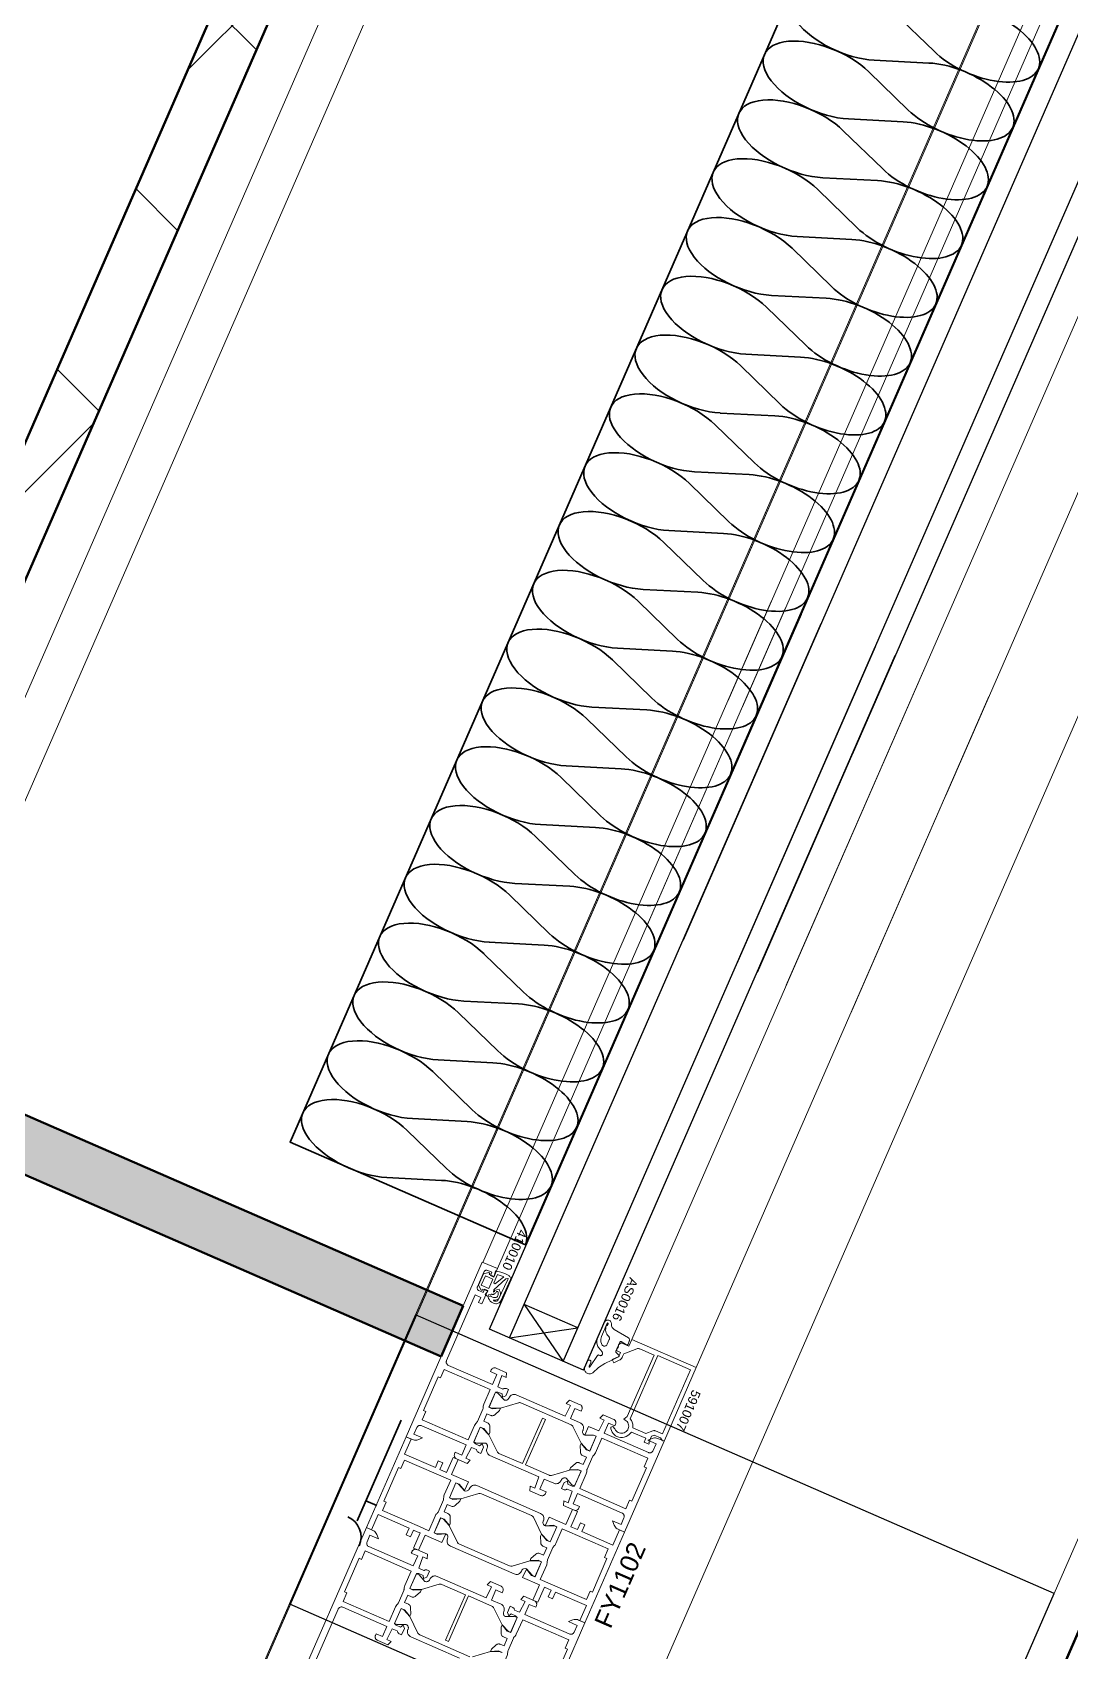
# Model space of a CAD drawing. Header units: millimetres. Extents: x -37281 to 954596, y -59787 to 956680.
# Drawn here: x 7582.3 to 7865.4, y -9989.5 to -9547.8 of the extents above; entities that cross this region are included whole.
import ezdxf
from ezdxf.enums import TextEntityAlignment as Align

# ---------------------------------------------------------------- set-up
doc = ezdxf.new("R2010")
doc.units = ezdxf.units.MM
doc.header["$MEASUREMENT"] = 0
doc.linetypes.add('Dot & Dashed', pattern=[670.277762, 352.777767, -176.388884, 0, -141.111112])
doc.linetypes.add('Double Dashed', pattern=[1093.611073, 529.166651, -211.666656, 141.111112, -211.666656])
for name, color, linetype, lineweight in [('0_Pen_No__2', 8, 'Continuous', 15), ('0_Pen_No__5', 7, 'Continuous', 25), ('0_Pen_No__7', 7, 'Continuous', 35), ('0_Pen_No__9', 7, 'Continuous', 13), ('New_A-20-M_Floor_Slab_Pen_No__89', 8, 'Continuous', 20), ('New_A-20-M_Roof_Pen_No__93', 8, 'Continuous', 13), ('New_A-25-M_Curtain_Wall_Pen_No__90', 8, 'Continuous', 20), ('New_A-25-M_Wall_Ext_Pen_No__87', 8, 'Continuous', 20), ('New_A-25-M_Wall_Int_Pen_No__155', 5, 'Continuous', 35), ('New_ArchiCAD Windows_Pen_No__3', 7, 'Continuous', 18), ('New_ArchiCAD Zone Stamps_Pen_No__9', 7, 'Continuous', 13)]:
    doc.layers.add(name, color=color, linetype=linetype, lineweight=lineweight)
for name, color, linetype, lineweight, true_color in [('0_Pen_No__40', 7, 'Continuous', 35, 0x2a2a2a), ('0_Pen_No__54', 7, 'Continuous', 35, 0x444444), ('A-25-M_Wall_Int_Pen_No__107', 7, 'Continuous', 15, 0xa6a6a6), ('A-25-M_Wall_Int_Pen_No__27', 7, 'Continuous', 50, 0x2a2a2a), ('New_A-15-MG_Structural_Grid_Phase_2_Pen_No__222', 7, 'Continuous', 13, 0x65af33), ('New_A-25-M_Curtain_Wall_Pen_No__69', 7, 'Continuous', 20, 0x606060), ('New_A-25-M_Wall_Int_Pen_No__27', 7, 'Continuous', 50, 0x2a2a2a), ('New_A-35-M_FFE-Zone_Pen_No__74', 7, 'Continuous', 20, 0x606060), ('New_ArchiCAD Windows_Pen_No__23', 7, 'Continuous', 30, 0x2a2a2a)]:
    doc.layers.add(name, color=color, linetype=linetype, lineweight=lineweight, true_color=true_color)
for name, color, linetype in [('A-25-M_Wall_Int', 7, 'Continuous'), ('New_A-15-MG_Structural_Grid_Phase_2', 7, 'Continuous'), ('New_A-20-M_Floor_Slab', 7, 'Continuous'), ('New_A-20-M_Roof', 7, 'Continuous'), ('New_A-25-M_Curtain_Wall', 7, 'Continuous'), ('New_A-25-M_Wall_Ext', 7, 'Continuous'), ('New_A-25-M_Wall_Int', 7, 'Continuous'), ('New_A-35-M_FFE-Zone', 7, 'Continuous'), ('New_ArchiCAD Windows', 7, 'Continuous')]:
    doc.layers.add(name, color=color, linetype=linetype)
doc.styles.add('GENERATED_STYLE_2', font='')
doc.styles.add('GENERATED_STYLE_3', font='')
doc.styles.add('GENERATED_STYLE_4', font='')
doc.styles.get('GENERATED_STYLE_2').set_extended_font_data('Arial', bold=True)
doc.styles.get('GENERATED_STYLE_3').set_extended_font_data('Arial')
doc.styles.get('GENERATED_STYLE_4').set_extended_font_data('Swis721 BT')

# ---------------------------------------------------------------- blocks, each defined once
blk = doc.blocks.new('Wall_2_3', base_point=(10092.6, -4631.3))
at = {"layer": 'New_A-25-M_Wall_Ext_Pen_No__87', "linetype": 'Continuous', "flags": 128}
for points in [[(10000.93, -4591.33), (2142.47, -22613.27)], [(2234.14, -22653.24), (10092.6, -4631.3)]]:
    blk.add_lwpolyline(points, dxfattribs=at)
blk = doc.blocks.new('Wall_4_3', base_point=(9982.59, -4632.6))
at = {"layer": 'New_A-25-M_Wall_Ext_Pen_No__87', "linetype": 'Continuous', "flags": 128}
for points in [[(4871.77, -16353.33), (9982.59, -4632.6)], [(7915.52, -8960.24), (4720.52, -16287.38)]]:
    blk.add_lwpolyline(points, dxfattribs=at)
blk = doc.blocks.new('Single Office_INB 2114_10_3', base_point=(5777.85, -7983.63))
at = {"layer": 'New_A-35-M_FFE-Zone_Pen_No__74', "linetype": 'Continuous'}
blk.add_line((7547.09, -9735.87), (8446.42, -7673.42), dxfattribs=at)
at = {"layer": 'New_ArchiCAD Zone Stamps_Pen_No__9'}
for tag, height, style, p in [('ROOM_NAME', 250, 'GENERATED_STYLE_2', (5276.67, -6568.63)), ('zoneNameLine2', 250, 'GENERATED_STYLE_2', (5088.24, -7000.76)), ('ROOM_NUMBER', 200, 'GENERATED_STYLE_3', (4899.8, -7421.47)), ('measuredAreaCode', 200, 'GENERATED_STYLE_3', (4742.78, -7781.58)), ('DUMMY_649', 200, 'GENERATED_STYLE_3', (5050.18, -7915.62)), ('DUMMY_650', 200, 'GENERATED_STYLE_3', (5399.69, -8068.03)), ('DUMMY_651', 133.33, 'GENERATED_STYLE_3', (5678.98, -8174.57))]:
    blk.add_attdef(tag, text='', height=height, rotation=336.4404, dxfattribs=dict(at, style=style)).set_placement(p, align=Align.TOP_LEFT)
blk = doc.blocks.new('Slab_4_3', base_point=(-34879.65, -33019.01))
at = {"layer": 'New_A-20-M_Floor_Slab_Pen_No__89', "linetype": 'Continuous', "flags": 128}
blk.add_lwpolyline([(19341.14, -30335.29), (10989.45, -26693.54), (10933.09, -26822.78), (1863.41, -22867.95), (9871.66, -4502.51), (4224.74, -2040.17), (4132.95, -2000.14), (2145.42, -6558.18), (-3141.98, -4252.62), (-10743.58, -11326.43), (-11126.43, -10915.01), (-34879.65, -33019.01)], dxfattribs=at)
blk = doc.blocks.new('Slab_8_3', base_point=(10933.09, -26822.78))
at = {"layer": 'New_A-20-M_Floor_Slab_Pen_No__89', "linetype": 'Continuous', "flags": 128}
blk.add_lwpolyline([(10933.09, -26822.78), (1863.41, -22867.95), (9871.66, -4502.51), (18941.33, -8457.33)], close=True, dxfattribs=at)
blk = doc.blocks.new('Triple Window 19[16]_3')
at = {"layer": 'New_ArchiCAD Windows_Pen_No__23', "linetype": 'Continuous'}
for p, q in [((7686.78, -9897.63), (7669.59, -9937.04)), ((7860.94, -9973.57), (7686.78, -9897.63)), ((7669.59, -9937.04), (7652.4, -9976.46)), ((7652.4, -9976.46), (7826.56, -10052.4)), ((7843.75, -10012.99), (7860.94, -9973.57))]:
    blk.add_line(p, q, dxfattribs=at)
at = {"layer": 'New_ArchiCAD Windows_Pen_No__3', "linetype": 'Continuous'}
for p, q in [((7898.06, -9000.28), (6958.76, -11154.4)), ((8029.32, -9112.06), (7686.78, -9897.63)), ((8232.63, -9146.17), (7293.33, -11300.29)), ((7860.94, -9973.57), (8203.48, -9188.01)), ((7652.4, -9976.46), (7314.85, -10750.57))]:
    blk.add_line(p, q, dxfattribs=at)
blk = doc.blocks.new('Wall_139_3', base_point=(10165.92, -4712.54))
at = {"layer": 'New_ArchiCAD Windows', "color": 251, "linetype": 'Continuous', "lineweight": 20, "true_color": 0x606060}
blk.add_blockref('Triple Window 19[16]_3', (0, 0), dxfattribs=at)
blk = doc.blocks.new('Wall_157_3', base_point=(7753.44, -9262.67))
at = {"layer": 'New_A-25-M_Wall_Int_Pen_No__155', "linetype": 'Continuous'}
h = blk.add_hatch(dxfattribs=at)
h.set_pattern_fill('Grid_5x5_Diagonal_0003', color=256, style=0, pattern_type=2)
h.set_pattern_definition([(45, (0, 0), (-35.35534, 35.35534), []), (135, (0, 0), (35.35534, 35.35534), [])])
h.paths.add_polyline_path([(7753.44, -9262.67), (7547.09, -9735.87), (7560.84, -9741.87), (7773.18, -9254.91)])
at = {"layer": 'New_A-25-M_Wall_Int_Pen_No__27', "linetype": 'Continuous', "flags": 128}
for points in [[(7560.84, -9741.87), (7773.18, -9254.91)], [(7753.44, -9262.67), (7547.09, -9735.87)]]:
    blk.add_lwpolyline(points, dxfattribs=at)
blk = doc.blocks.new('Wall_192_3', base_point=(7520.87, -9833.53))
at = {"layer": 'A-25-M_Wall_Int_Pen_No__107', "linetype": 'Continuous'}
blk.add_hatch(color=256, dxfattribs=at).paths.add_polyline_path([(7520.87, -9833.53), (7693.77, -9908.93), (7699.77, -9895.18), (7526.87, -9819.78)])
at = {"layer": 'A-25-M_Wall_Int_Pen_No__27', "linetype": 'Continuous', "flags": 128}
for points in [[(7526.87, -9819.78), (7520.87, -9833.53)], [(7699.77, -9895.18), (7526.87, -9819.78)], [(7520.87, -9833.53), (7693.77, -9908.93)], [(7693.77, -9908.93), (7699.77, -9895.18)]]:
    blk.add_lwpolyline(points, dxfattribs=at)
blk = doc.blocks.new('Morph_1_3')
at = {"layer": 'New_A-20-M_Roof_Pen_No__93', "linetype": 'Continuous', "flags": 128}
blk.add_lwpolyline([(2064.53, -22792.01), (10012.82, -4564.06)], dxfattribs=at)
blk = doc.blocks.new('Beam_4_3', base_point=(10000.93, -4591.33))
at = {"layer": 'New_A-25-M_Curtain_Wall_Pen_No__69', "linetype": 'Dot & Dashed'}
blk.add_line((10000.93, -4591.33), (2142.47, -22613.27), dxfattribs=at)
at = {"layer": 'New_A-25-M_Curtain_Wall_Pen_No__90', "linetype": 'Continuous'}
blk.add_line((10000.93, -4591.33), (2142.47, -22613.27), dxfattribs=at)
blk = doc.blocks.new('Standard grid marker[55]_3', base_point=(12179.47, 840.07))
at = {"layer": 'New_A-15-MG_Structural_Grid_Phase_2_Pen_No__222', "linetype": 'Double Dashed'}
blk.add_line((11800.31, -29.45), (-2469.84, -32755.44), dxfattribs=at)
at = {"layer": 'New_A-15-MG_Structural_Grid_Phase_2_Pen_No__222', "style": 'GENERATED_STYLE_4'}
for tag, p in [('AC_MarkerText_1_0', (11806.43, 1584.91)), ('AC_MarkerText_1_1', (-3621.73, -33796.76))]:
    blk.add_attdef(tag, text='', height=350, rotation=336.4404, dxfattribs=at).set_placement(p, align=Align.MIDDLE_CENTER)

msp = doc.modelspace()

# ---------------------------------------------------------------- linework, layer by layer
at = {"layer": '0_Pen_No__2', "linetype": 'Continuous', "flags": 128}
for points in [[(7707.77, -9916.6), (7695.76, -9911.37), (7695.63, -9911.29), (7695.5, -9911.2), (7695.39, -9911.09), (7695.3, -9910.96), (7695.23, -9910.82), (7695.19, -9910.67), (7695.17, -9910.51), (7695.17, -9910.35), (7695.2, -9910.2), (7695.25, -9910.05), (7703.04, -9892.18), (7704.6, -9892.86), (7704, -9894.23), (7704.92, -9894.63), (7706.52, -9890.96), (7705.6, -9890.56), (7705.2, -9891.48), (7704.1, -9891), (7703.99, -9890.94), (7703.89, -9890.87), (7703.8, -9890.78), (7703.73, -9890.67), (7703.68, -9890.56), (7703.64, -9890.44), (7703.62, -9890.32), (7703.62, -9890.19), (7703.65, -9890.07), (7703.69, -9889.95), (7705.45, -9885.91), (7705.5, -9885.8), (7705.58, -9885.7), (7705.67, -9885.62), (7705.77, -9885.54), (7705.89, -9885.49), (7706.01, -9885.45), (7706.13, -9885.44), (7706.26, -9885.44), (7706.38, -9885.46), (7706.5, -9885.5), (7707.6, -9885.98), (7707.2, -9886.9), (7708.12, -9887.3), (7709.11, -9885), (7704.99, -9883.21), (7684.21, -9930.87), (7685.94, -9931.63), (7686.24, -9931.73), (7686.55, -9931.79), (7686.86, -9931.79), (7687.17, -9931.75), (7687.47, -9931.66), (7688.68, -9931.19), (7686.36, -9930.18), (7687.16, -9928.34), (7687.24, -9928.2), (7687.33, -9928.08), (7687.44, -9927.97), (7687.57, -9927.88), (7687.71, -9927.81), (7687.86, -9927.77), (7688.02, -9927.74), (7688.18, -9927.75), (7688.33, -9927.77), (7688.48, -9927.83), (7700.58, -9933.1), (7699.38, -9935.85), (7697.64, -9935.09), (7697.44, -9935.55), (7697.39, -9935.7), (7697.36, -9935.85), (7697.36, -9936.01), (7697.38, -9936.17), (7697.42, -9936.32), (7697.49, -9936.46), (7697.58, -9936.59), (7697.69, -9936.7), (7697.82, -9936.79), (7697.95, -9936.87), (7700.84, -9938.13), (7701.72, -9937.2), (7700.52, -9936.68), (7702.04, -9933.74), (7703.41, -9934.33), (7703.44, -9934.44), (7703.48, -9934.59), (7703.55, -9934.73), (7703.64, -9934.86), (7703.75, -9934.98), (7703.87, -9935.07), (7704.01, -9935.15), (7704.6, -9935.4), (7705.33, -9933.7), (7704.97, -9932.78), (7704.28, -9933.3), (7703.11, -9932.79), (7702.66, -9932.32), (7704.46, -9928.2), (7705.38, -9928.6), (7706.81, -9930.31), (7707.07, -9929.72), (7707.05, -9927.94), (7707.03, -9927.78), (7706.99, -9927.62), (7706.92, -9927.47), (7706.83, -9927.34), (7706.72, -9927.22), (7706.59, -9927.12), (7706.45, -9927.04), (7705.39, -9926.58), (7706.27, -9924.56), (7707.33, -9925.03), (7707.48, -9925.08), (7707.64, -9925.11), (7707.8, -9925.11), (7707.96, -9925.08), (7708.12, -9925.03), (7708.26, -9924.95), (7708.39, -9924.85), (7709.71, -9923.67), (7709.97, -9923.07), (7707.74, -9923.19), (7706.82, -9922.79), (7708.62, -9918.66), (7709.27, -9918.67), (7710.43, -9919.18), (7710.53, -9920.04), (7711.45, -9919.68), (7712.19, -9917.98), (7711.61, -9917.73), (7711.46, -9917.68), (7711.3, -9917.65), (7711.15, -9917.65), (7710.99, -9917.67), (7710.84, -9917.72), (7710.7, -9917.79), (7710.6, -9917.84), (7709.24, -9917.24), (7710.36, -9914.13), (7711.55, -9914.65), (7711.63, -9913.38), (7708.75, -9912.12), (7708.6, -9912.07), (7708.44, -9912.04), (7708.29, -9912.04), (7708.13, -9912.06), (7707.98, -9912.1), (7707.84, -9912.17), (7707.71, -9912.26), (7707.6, -9912.37), (7707.5, -9912.5), (7707.43, -9912.63), (7707.23, -9913.09), (7708.97, -9913.85)], [(7752.89, -9908.72), (7761.78, -9912.59), (7754.14, -9930.1), (7752.23, -9929.27), (7752.08, -9929.22), (7751.93, -9929.19), (7751.77, -9929.19), (7751.62, -9929.21), (7751.47, -9929.26), (7749.62, -9929.98), (7746.03, -9928.42), (7746.07, -9927.9), (7746.01, -9927.38), (7745.88, -9926.88), (7745.65, -9926.41), (7745.36, -9925.98)], [(7707.17, -9917.98), (7705.43, -9921.96), (7705.33, -9922.25), (7705.28, -9922.55), (7705.27, -9922.86), (7705.26, -9923.01), (7705.23, -9923.15), (7705.18, -9923.29), (7703.72, -9926.65), (7703.65, -9926.78), (7703.56, -9926.9), (7703.46, -9927.01), (7703.24, -9927.22), (7703.06, -9927.47), (7702.92, -9927.74), (7701.18, -9931.73), (7688.62, -9926.25), (7689.62, -9923.96), (7688.98, -9923.68), (7692.97, -9914.51), (7693.62, -9914.79), (7694.62, -9912.5)], [(7727.9, -9921.78), (7729.09, -9922.3), (7727.57, -9925.24), (7714.28, -9919.44), (7714.06, -9919.36), (7713.83, -9919.32), (7713.59, -9919.32), (7713.36, -9919.35), (7713.13, -9919.42), (7712.92, -9919.52), (7712.73, -9919.66), (7712.56, -9919.82), (7712.42, -9920.01), (7712.31, -9920.22), (7712.27, -9920.31), (7712.19, -9920.45), (7712.1, -9920.57), (7711.99, -9920.68), (7711.86, -9920.77), (7711.72, -9920.84), (7711.57, -9920.88), (7711.41, -9920.91), (7711.25, -9920.9), (7711.1, -9920.88), (7710.95, -9920.82), (7709.33, -9919.03), (7708.6, -9918.71), (7706.84, -9922.74), (7707.57, -9923.06), (7709.98, -9923.04), (7714.86, -9921.59), (7715, -9921.56), (7715.14, -9921.55), (7715.28, -9921.55), (7715.42, -9921.58), (7715.55, -9921.63), (7729.23, -9927.6), (7729.36, -9927.66), (7729.47, -9927.74), (7729.57, -9927.84), (7729.66, -9927.95), (7729.73, -9928.07), (7731.98, -9932.64), (7733.61, -9934.41), (7734.34, -9934.73), (7736.1, -9930.7), (7735.37, -9930.38), (7732.95, -9930.42), (7732.81, -9930.34), (7732.69, -9930.25), (7732.58, -9930.14), (7732.49, -9930.01), (7732.42, -9929.87), (7732.37, -9929.72), (7732.35, -9929.56), (7732.35, -9929.4), (7732.38, -9929.25), (7732.43, -9929.1), (7732.47, -9929.01), (7732.55, -9928.79), (7732.59, -9928.56), (7732.6, -9928.32), (7732.56, -9928.09), (7732.49, -9927.86), (7732.39, -9927.65), (7732.26, -9927.46), (7732.09, -9927.29), (7731.91, -9927.15), (7731.7, -9927.03), (7729.04, -9925.88), (7730.24, -9923.13), (7731.98, -9923.89), (7732.18, -9923.43), (7732.23, -9923.28), (7732.26, -9923.12), (7732.26, -9922.97), (7732.24, -9922.81), (7732.19, -9922.66), (7732.13, -9922.52), (7732.04, -9922.39), (7731.93, -9922.28), (7731.8, -9922.18), (7731.66, -9922.11), (7728.78, -9920.85)], [(7738.21, -9929.87), (7750.31, -9935.15), (7750.45, -9935.2), (7750.61, -9935.23), (7750.77, -9935.23), (7750.92, -9935.21), (7751.07, -9935.16), (7751.21, -9935.09), (7751.34, -9935), (7751.45, -9934.9), (7751.55, -9934.77), (7751.62, -9934.63), (7752.42, -9932.8), (7750.11, -9931.79), (7751.31, -9931.32), (7751.61, -9931.23), (7751.92, -9931.18), (7752.24, -9931.19), (7752.54, -9931.24), (7752.84, -9931.35), (7754.58, -9932.1), (7743.79, -9956.85), (7742.05, -9956.09), (7741.77, -9955.95), (7741.52, -9955.76), (7741.3, -9955.53), (7741.12, -9955.27), (7740.99, -9954.99), (7740.51, -9953.79), (7742.83, -9954.8), (7743.63, -9952.96), (7743.68, -9952.82), (7743.71, -9952.66), (7743.71, -9952.51), (7743.69, -9952.35), (7743.64, -9952.2), (7743.57, -9952.06), (7743.48, -9951.93), (7743.37, -9951.82), (7743.25, -9951.72), (7743.11, -9951.65), (7731.01, -9946.37), (7729.81, -9949.12), (7731.55, -9949.88), (7731.35, -9950.34), (7731.28, -9950.48), (7731.19, -9950.6), (7731.07, -9950.71), (7730.94, -9950.8), (7730.8, -9950.87), (7730.65, -9950.92), (7730.5, -9950.94), (7730.34, -9950.94), (7730.19, -9950.91), (7730.04, -9950.86), (7727.15, -9949.6), (7727.23, -9948.32), (7728.43, -9948.85), (7729.54, -9945.73), (7728.18, -9945.14), (7728.09, -9945.19), (7727.95, -9945.26), (7727.79, -9945.3), (7727.64, -9945.33), (7727.48, -9945.32), (7727.32, -9945.3), (7727.18, -9945.25), (7726.59, -9944.99), (7727.33, -9943.3), (7728.26, -9942.93), (7728.35, -9943.79), (7729.51, -9944.3), (7730.16, -9944.31), (7731.96, -9940.19), (7731.05, -9939.79), (7728.81, -9939.9), (7729.07, -9939.31), (7730.39, -9938.12), (7730.52, -9938.02), (7730.66, -9937.95), (7730.82, -9937.9), (7730.98, -9937.87), (7731.14, -9937.87), (7731.3, -9937.9), (7731.46, -9937.95), (7732.52, -9938.41), (7733.4, -9936.39), (7732.34, -9935.93), (7732.19, -9935.86), (7732.07, -9935.76), (7731.95, -9935.64), (7731.86, -9935.5), (7731.8, -9935.35), (7731.75, -9935.19), (7731.74, -9935.03), (7731.71, -9933.26), (7731.97, -9932.66), (7733.4, -9934.38), (7734.32, -9934.78), (7736.1, -9930.7), (7735.37, -9930.38), (7732.95, -9930.42), (7733.99, -9928.03), (7736.74, -9929.23), (7738.26, -9926.3), (7737.06, -9925.77), (7737.94, -9924.85), (7740.83, -9926.11), (7740.97, -9926.18), (7741.09, -9926.28), (7741.2, -9926.39), (7741.29, -9926.52), (7741.36, -9926.66), (7741.41, -9926.81), (7741.43, -9926.96), (7741.42, -9927.12), (7741.4, -9927.28), (7741.35, -9927.42), (7741.15, -9927.88), (7739.4, -9927.12)], [(7718.09, -9944.34), (7718.01, -9945.61), (7720.9, -9946.87), (7721.05, -9946.92), (7721.2, -9946.95), (7721.36, -9946.95), (7721.51, -9946.93), (7721.66, -9946.89), (7721.8, -9946.82), (7721.93, -9946.73), (7722.05, -9946.62), (7722.14, -9946.49), (7722.21, -9946.35), (7722.41, -9945.9), (7720.67, -9945.14), (7721.87, -9942.39), (7724.5, -9943.53), (7724.73, -9943.61), (7724.96, -9943.65), (7725.19, -9943.66), (7725.43, -9943.62), (7725.65, -9943.56), (7725.86, -9943.45), (7726.06, -9943.32), (7726.22, -9943.15), (7726.37, -9942.97), (7726.48, -9942.76), (7726.52, -9942.67), (7726.59, -9942.53), (7726.69, -9942.4), (7726.8, -9942.29), (7726.93, -9942.2), (7727.07, -9942.14), (7727.22, -9942.09), (7727.37, -9942.07), (7727.53, -9942.07), (7727.69, -9942.1), (7727.83, -9942.15), (7729.45, -9943.95), (7730.18, -9944.27), (7731.94, -9940.23), (7731.21, -9939.91), (7728.8, -9939.93), (7723.92, -9941.39), (7723.78, -9941.42), (7723.64, -9941.43), (7723.51, -9941.42), (7723.37, -9941.39), (7723.24, -9941.35), (7716.81, -9938.54), (7722.2, -9926.17), (7721.38, -9925.81), (7715.98, -9938.18), (7709.55, -9935.38), (7709.43, -9935.31), (7709.31, -9935.23), (7709.21, -9935.14), (7709.13, -9935.03), (7709.06, -9934.91), (7706.8, -9930.34), (7705.18, -9928.56), (7704.44, -9928.24), (7702.68, -9932.28), (7703.42, -9932.59), (7705.83, -9932.56), (7705.97, -9932.63), (7706.1, -9932.73), (7706.21, -9932.84), (7706.3, -9932.97), (7706.37, -9933.11), (7706.41, -9933.26), (7706.43, -9933.41), (7706.43, -9933.57), (7706.4, -9933.73), (7706.35, -9933.87), (7706.31, -9933.97), (7706.23, -9934.19), (7706.19, -9934.42), (7706.19, -9934.66), (7706.22, -9934.89), (7706.29, -9935.11), (7706.39, -9935.33), (7706.53, -9935.52), (7706.69, -9935.69), (7706.88, -9935.83), (7707.09, -9935.94), (7720.41, -9941.75), (7719.29, -9944.86)], [(7737.61, -9931.25), (7735.87, -9935.24), (7735.72, -9935.51), (7735.54, -9935.75), (7735.33, -9935.97), (7735.22, -9936.07), (7735.13, -9936.19), (7735.07, -9936.32), (7733.6, -9939.68), (7733.55, -9939.82), (7733.52, -9939.97), (7733.52, -9940.12), (7733.51, -9940.42), (7733.45, -9940.72), (7733.35, -9941.01), (7731.61, -9945), (7744.17, -9950.47), (7745.17, -9948.18), (7745.81, -9948.46), (7749.81, -9939.3), (7749.16, -9939.02), (7750.16, -9936.72)], [(7679.59, -9981.23), (7681.33, -9977.24), (7681.48, -9976.97), (7681.66, -9976.72), (7681.87, -9976.51), (7681.98, -9976.4), (7682.07, -9976.28), (7682.13, -9976.15), (7683.6, -9972.79), (7683.65, -9972.65), (7683.68, -9972.51), (7683.68, -9972.36), (7683.69, -9972.05), (7683.75, -9971.75), (7683.85, -9971.46), (7685.59, -9967.48), (7673.03, -9962), (7672.03, -9964.29), (7671.39, -9964.01), (7667.39, -9973.18), (7668.04, -9973.46), (7667.04, -9975.75)], [(7706.34, -9971.29), (7707.22, -9970.36), (7710.11, -9971.62), (7710.24, -9971.7), (7710.37, -9971.79), (7710.48, -9971.9), (7710.57, -9972.03), (7710.64, -9972.17), (7710.68, -9972.32), (7710.7, -9972.48), (7710.7, -9972.63), (7710.67, -9972.79), (7710.62, -9972.94), (7710.42, -9973.4), (7708.68, -9972.64), (7707.48, -9975.39), (7710.11, -9976.53), (7710.32, -9976.64), (7710.51, -9976.79), (7710.67, -9976.96), (7710.81, -9977.15), (7710.91, -9977.36), (7710.98, -9977.59), (7711.01, -9977.82), (7711.01, -9978.05), (7710.97, -9978.29), (7710.89, -9978.51), (7710.85, -9978.6), (7710.8, -9978.75), (7710.77, -9978.9), (7710.77, -9979.06), (7710.79, -9979.21), (7710.83, -9979.37), (7710.9, -9979.51), (7710.99, -9979.63), (7711.1, -9979.75), (7711.23, -9979.84), (7711.37, -9979.92), (7713.78, -9979.88), (7714.52, -9980.2), (7712.76, -9984.23), (7712.02, -9983.91), (7710.4, -9982.13), (7708.14, -9977.57), (7708.07, -9977.45), (7707.99, -9977.34), (7707.89, -9977.24), (7707.77, -9977.16), (7707.65, -9977.1), (7701.22, -9974.29), (7695.82, -9986.67), (7695, -9986.31), (7700.39, -9973.93), (7693.96, -9971.13), (7693.83, -9971.08), (7693.69, -9971.05), (7693.56, -9971.04), (7693.42, -9971.06), (7693.28, -9971.09), (7688.4, -9972.54), (7685.99, -9972.56), (7685.26, -9972.24), (7687.02, -9968.21), (7687.75, -9968.53), (7689.37, -9970.32), (7689.51, -9970.37), (7689.67, -9970.4), (7689.83, -9970.4), (7689.98, -9970.38), (7690.13, -9970.34), (7690.27, -9970.27), (7690.4, -9970.18), (7690.51, -9970.07), (7690.61, -9969.94), (7690.68, -9969.81), (7690.72, -9969.71), (7690.83, -9969.51), (7690.98, -9969.32), (7691.14, -9969.16), (7691.34, -9969.02), (7691.55, -9968.92), (7691.77, -9968.85), (7692.01, -9968.82), (7692.24, -9968.82), (7692.47, -9968.86), (7692.7, -9968.94), (7706.02, -9974.75), (7707.54, -9971.81)], [(7710.03, -9994.5), (7711.77, -9990.51), (7711.87, -9990.22), (7711.92, -9989.92), (7711.93, -9989.62), (7711.94, -9989.47), (7711.97, -9989.32), (7712.02, -9989.18), (7713.48, -9985.82), (7713.55, -9985.69), (7713.64, -9985.57), (7713.74, -9985.47), (7713.96, -9985.25), (7714.14, -9985), (7714.28, -9984.73), (7716.02, -9980.75), (7728.58, -9986.22), (7727.58, -9988.51), (7728.22, -9988.79), (7724.23, -9997.96), (7723.58, -9997.68), (7722.58, -9999.97)]]:
    msp.add_lwpolyline(points, close=True, dxfattribs=at)
for points in [[(7740.57, -9928.03), (7740.04, -9928.24), (7740.1, -9928.7), (7740.22, -9929.14), (7740.42, -9929.56), (7740.67, -9929.94), (7740.98, -9930.28), (7741.33, -9930.57), (7741.73, -9930.8), (7742.21, -9930.96), (7742.72, -9931.05), (7743.23, -9931.05), (7743.73, -9930.96), (7744.21, -9930.8), (7744.66, -9930.55), (7745.06, -9930.24), (7745.41, -9929.87), (7745.65, -9929.56), (7749.59, -9931.28), (7749.15, -9932.29), (7750.44, -9932.85), (7750.6, -9932.48), (7750.41, -9932.4), (7751.17, -9930.66), (7751.83, -9930.4), (7753.62, -9931.18), (7754.17, -9931.92), (7754.68, -9931.86), (7763.36, -9911.97), (7745.76, -9904.3), (7744.96, -9906.13), (7742.85, -9905.21), (7742.16, -9905.78), (7742.18, -9905.94), (7742.18, -9906.11), (7742.15, -9906.27), (7742.09, -9906.42), (7742.01, -9906.56), (7741.91, -9906.69), (7741.79, -9906.8), (7741.65, -9906.88), (7741.67, -9907.43), (7742.67, -9907.86), (7742.22, -9908.92), (7740.43, -9909.81), (7740.87, -9910.7), (7742.33, -9909.98), (7742.58, -9909.83), (7742.79, -9909.66), (7742.99, -9909.46), (7743.15, -9909.23), (7743.28, -9908.98), (7743.59, -9908.26), (7747.15, -9906.87), (7747.31, -9906.82), (7747.46, -9906.8), (7747.62, -9906.8), (7747.78, -9906.83), (7747.93, -9906.88), (7751.85, -9908.59)], [(7751.85, -9908.59), (7744.54, -9925.36), (7743.6, -9926.06), (7743.98, -9926.29), (7744.25, -9926.49), (7744.48, -9926.73), (7744.67, -9927), (7744.81, -9927.3), (7744.89, -9927.63), (7744.92, -9927.96), (7744.89, -9928.29), (7744.8, -9928.61), (7744.67, -9928.92), (7744.48, -9929.19), (7744.25, -9929.43), (7743.98, -9929.63), (7743.68, -9929.77), (7743.36, -9929.87), (7743.03, -9929.91), (7742.69, -9929.89), (7742.37, -9929.81), (7742.06, -9929.68), (7741.78, -9929.5), (7741.53, -9929.28), (7741.33, -9929.01), (7741.17, -9928.72), (7740.57, -9928.03)], [(7722.98, -9972.33), (7723.8, -9972.68), (7723, -9974.52), (7724.19, -9975.04), (7724.99, -9973.2), (7733.42, -9976.88), (7731.62, -9981), (7732.99, -9981.6), (7743.79, -9956.85), (7742.41, -9956.25), (7740.61, -9960.38), (7732.18, -9956.7), (7732.98, -9954.87), (7731.79, -9954.35), (7730.99, -9956.18), (7729.16, -9955.38), (7730.95, -9951.26), (7729.58, -9950.66), (7727.78, -9954.78), (7723.2, -9952.78), (7722.18, -9955.12), (7724.41, -9955)], [(7652.63, -10003.29), (7673.41, -9955.62), (7675.15, -9956.38), (7675.43, -9956.53), (7675.68, -9956.72), (7675.9, -9956.94), (7676.08, -9957.2), (7676.21, -9957.48), (7676.69, -9958.68), (7674.37, -9957.68), (7673.57, -9959.51), (7673.52, -9959.66), (7673.49, -9959.81), (7673.49, -9959.97), (7673.51, -9960.12), (7673.56, -9960.27), (7673.63, -9960.42), (7673.72, -9960.54), (7673.83, -9960.66), (7673.95, -9960.75), (7674.09, -9960.83), (7686.19, -9966.1), (7687.39, -9963.35), (7685.65, -9962.59), (7685.85, -9962.13), (7685.92, -9962), (7686.01, -9961.87), (7686.13, -9961.76), (7686.26, -9961.67), (7686.4, -9961.6), (7686.55, -9961.56), (7686.7, -9961.54), (7686.86, -9961.54), (7687.01, -9961.57), (7687.16, -9961.62), (7690.05, -9962.88), (7689.97, -9964.15), (7688.77, -9963.63), (7687.66, -9966.74), (7689.02, -9967.33), (7689.11, -9967.29), (7689.25, -9967.22), (7689.41, -9967.17), (7689.56, -9967.15), (7689.72, -9967.15), (7689.88, -9967.18), (7690.02, -9967.23), (7690.61, -9967.48), (7689.87, -9969.18), (7688.94, -9969.54), (7688.85, -9968.68), (7687.69, -9968.17), (7687.04, -9968.16), (7685.24, -9972.29), (7686.15, -9972.69), (7688.39, -9972.57), (7688.13, -9973.16), (7686.81, -9974.35), (7686.68, -9974.45), (7686.54, -9974.53), (7686.38, -9974.58), (7686.22, -9974.6), (7686.06, -9974.6), (7685.9, -9974.58), (7685.74, -9974.52), (7684.68, -9974.06), (7683.8, -9976.08), (7684.86, -9976.54), (7685.01, -9976.62), (7685.13, -9976.72), (7685.25, -9976.84), (7685.34, -9976.97), (7685.4, -9977.12), (7685.45, -9977.28), (7685.46, -9977.44), (7685.49, -9979.21), (7685.23, -9979.81), (7683.8, -9978.09), (7682.88, -9977.69), (7681.08, -9981.82), (7681.53, -9982.29), (7682.69, -9982.8), (7683.39, -9982.28), (7683.75, -9983.2), (7683.01, -9984.9), (7682.43, -9984.64), (7682.29, -9984.57), (7682.16, -9984.47), (7682.06, -9984.36), (7681.97, -9984.23), (7681.9, -9984.09), (7681.85, -9983.94), (7681.82, -9983.83), (7680.46, -9983.24), (7678.94, -9986.18), (7680.14, -9986.7), (7679.26, -9987.62), (7676.37, -9986.37), (7676.23, -9986.29), (7676.11, -9986.2), (7676, -9986.08), (7675.91, -9985.96), (7675.84, -9985.82), (7675.79, -9985.66), (7675.77, -9985.51), (7675.78, -9985.35), (7675.8, -9985.2), (7675.85, -9985.05), (7676.05, -9984.59), (7677.8, -9985.35), (7678.99, -9982.6), (7666.99, -9977.36), (7666.84, -9977.31), (7666.68, -9977.29), (7666.53, -9977.28), (7666.37, -9977.31), (7666.22, -9977.35), (7666.08, -9977.42), (7665.95, -9977.51), (7665.84, -9977.62), (7665.74, -9977.74), (7665.67, -9977.88), (7657.88, -9995.76)], [(7698.79, -9991.23), (7685.5, -9985.44), (7685.29, -9985.33), (7685.11, -9985.19), (7684.94, -9985.02), (7684.81, -9984.82), (7684.71, -9984.61), (7684.64, -9984.39), (7684.6, -9984.15), (7684.61, -9983.92), (7684.65, -9983.69), (7684.73, -9983.46), (7684.77, -9983.37), (7684.82, -9983.22), (7684.85, -9983.07), (7684.85, -9982.91), (7684.83, -9982.76), (7684.78, -9982.61), (7684.71, -9982.47), (7684.62, -9982.34), (7684.51, -9982.22), (7684.39, -9982.13), (7684.25, -9982.06), (7681.83, -9982.09), (7681.1, -9981.77), (7682.86, -9977.74), (7683.59, -9978.06), (7685.22, -9979.84), (7687.47, -9984.41), (7687.54, -9984.53), (7687.63, -9984.64), (7687.73, -9984.73), (7687.84, -9984.81), (7687.97, -9984.88), (7701.65, -9990.84)], [(7722.2, -10006.35), (7732.99, -9981.6), (7731.26, -9980.84), (7730.96, -9980.74), (7730.65, -9980.69), (7730.34, -9980.68), (7730.03, -9980.72), (7729.73, -9980.82), (7728.52, -9981.29), (7730.84, -9982.3), (7730.04, -9984.13), (7729.96, -9984.27), (7729.87, -9984.39), (7729.76, -9984.5), (7729.63, -9984.59), (7729.49, -9984.66), (7729.34, -9984.71), (7729.18, -9984.73), (7729.02, -9984.73), (7728.87, -9984.7), (7728.72, -9984.65), (7716.62, -9979.37), (7717.82, -9976.62), (7719.56, -9977.38), (7719.76, -9976.92), (7719.81, -9976.77), (7719.84, -9976.62), (7719.84, -9976.46), (7719.82, -9976.31), (7719.78, -9976.16), (7719.71, -9976.02), (7719.62, -9975.89), (7719.51, -9975.77), (7719.38, -9975.68), (7719.25, -9975.61), (7716.36, -9974.35), (7715.48, -9975.27), (7716.68, -9975.8), (7715.16, -9978.73), (7713.79, -9978.14), (7713.76, -9978.03), (7713.72, -9977.88), (7713.65, -9977.74), (7713.56, -9977.61), (7713.45, -9977.5), (7713.33, -9977.4), (7713.19, -9977.33), (7712.6, -9977.07), (7711.87, -9978.77), (7712.23, -9979.69), (7712.92, -9979.18), (7714.09, -9979.68), (7714.54, -9980.15), (7712.74, -9984.28), (7711.82, -9983.88), (7710.39, -9982.16), (7710.13, -9982.76), (7710.15, -9984.53), (7710.17, -9984.69), (7710.21, -9984.85), (7710.28, -9985), (7710.37, -9985.14), (7710.48, -9985.25), (7710.61, -9985.35), (7710.75, -9985.43), (7711.81, -9985.89), (7710.93, -9987.91), (7709.87, -9987.45), (7709.72, -9987.4), (7709.56, -9987.37), (7709.4, -9987.37), (7709.24, -9987.39), (7709.08, -9987.45), (7708.94, -9987.52), (7708.81, -9987.62), (7707.49, -9988.81), (7707.23, -9989.4), (7709.46, -9989.29), (7710.38, -9989.69)], [(7702.34, -9990.89), (7707.22, -9989.43), (7709.63, -9989.41), (7710.36, -9989.73)]]:
    msp.add_lwpolyline(points, dxfattribs=at)
for points in [[(7687.28, -9956.76), (7686.21, -9956.29), (7685.41, -9958.12), (7684.22, -9957.6), (7685.02, -9955.77), (7676.59, -9952.1), (7674.79, -9956.22), (7673.41, -9955.62), (7684.21, -9930.87), (7685.58, -9931.47), (7683.78, -9935.6), (7692.21, -9939.27), (7693.01, -9937.44), (7694.2, -9937.96), (7693.4, -9939.79), (7695.24, -9940.59), (7697.04, -9936.47), (7698.41, -9937.07), (7696.61, -9941.19), (7701.2, -9943.19), (7700.18, -9945.53), (7698.74, -9943.81), (7697.83, -9943.41), (7696.03, -9947.54), (7696.95, -9947.94), (7699.18, -9947.82), (7698.92, -9948.42), (7697.6, -9949.6, -0.294108), (7696.53, -9949.78), (7695.47, -9949.31), (7694.59, -9951.33), (7695.65, -9951.79, -0.294108), (7696.25, -9952.69), (7696.28, -9954.47), (7696.02, -9955.06), (7694.59, -9953.35), (7693.67, -9952.95), (7691.87, -9957.07), (7692.79, -9957.47), (7695.02, -9957.35), (7694, -9959.69), (7689.42, -9957.69), (7687.62, -9961.82), (7686.25, -9961.22), (7688.04, -9957.09)], [(7687.84, -9955.37), (7690.39, -9956.48), (7692.12, -9952.49, -0.112281), (7692.66, -9951.76, 0.112281), (7692.93, -9951.4), (7694.39, -9948.04, 0.112281), (7694.47, -9947.61, -0.112281), (7694.64, -9946.71), (7696.38, -9942.73), (7683.82, -9937.25), (7682.82, -9939.54), (7682.18, -9939.26), (7678.19, -9948.43), (7678.83, -9948.71), (7677.83, -9951)], [(7721.64, -9953.85, 0.414214), (7722.16, -9955.17), (7724.57, -9955.13), (7725.31, -9955.45), (7723.55, -9959.48), (7722.82, -9959.16), (7721.19, -9957.39), (7718.94, -9952.82, 0.176327), (7718.44, -9952.35), (7704.76, -9946.38, 0.176327), (7704.07, -9946.34), (7699.19, -9947.79), (7696.78, -9947.81), (7696.05, -9947.49), (7697.81, -9943.46), (7698.54, -9943.78), (7700.16, -9945.57, 0.414214), (7701.47, -9945.06), (7701.51, -9944.97, -0.414214), (7703.49, -9944.19), (7720.91, -9951.78, -0.414214), (7721.68, -9953.76)], [(7715.73, -9967.42, -0.414214), (7717.04, -9966.9), (7718.66, -9968.7), (7719.39, -9969.02), (7721.15, -9964.98), (7720.42, -9964.66), (7718.01, -9964.68), (7713.13, -9966.14, -0.176327), (7712.44, -9966.1), (7698.76, -9960.13, -0.176327), (7698.26, -9959.66), (7696.01, -9955.09), (7694.38, -9953.31), (7693.65, -9952.99), (7691.89, -9957.02), (7692.63, -9957.34), (7695.04, -9957.31, -0.414214), (7695.56, -9958.62), (7695.52, -9958.71, 0.414214), (7696.29, -9960.69), (7713.71, -9968.28, 0.414214), (7715.69, -9967.51)], [(7723.54, -9970.93), (7720.82, -9969.75), (7722.56, -9965.76, 0.112281), (7722.73, -9964.87, -0.112281), (7722.81, -9964.43), (7724.27, -9961.07, -0.112281), (7724.54, -9960.72, 0.112281), (7725.08, -9959.98), (7726.81, -9956), (7739.37, -9961.47), (7738.37, -9963.76), (7739.01, -9964.04), (7735.02, -9973.21), (7734.38, -9972.93), (7733.38, -9975.22)]]:
    msp.add_lwpolyline(points, format="xyb", close=True, dxfattribs=at)
msp.add_lwpolyline([(7724.41, -9955), (7725.33, -9955.4), (7723.53, -9959.53), (7722.61, -9959.13), (7721.18, -9957.41), (7720.92, -9958.01), (7720.95, -9959.78, 0.294108), (7721.55, -9960.68), (7722.61, -9961.14), (7721.73, -9963.16), (7720.67, -9962.7, 0.294108), (7719.6, -9962.87), (7718.28, -9964.06), (7718.02, -9964.65), (7720.25, -9964.54), (7721.17, -9964.94), (7719.37, -9969.06), (7718.46, -9968.66), (7717.02, -9966.95), (7716, -9969.28), (7720.59, -9971.28), (7718.79, -9975.41), (7720.16, -9976.01), (7721.96, -9971.88), (7722.98, -9972.33)], format="xyb", dxfattribs=at)
at = {"layer": '0_Pen_No__40', "linetype": 'Continuous'}
for p, q in [((9735.36, -5700.74), (2596.69, -22071.98)), ((7670.85, -9953.81), (7682.85, -9926.31)), ((7676.25, -9949.61), (7673.25, -9948.31))]:
    msp.add_line(p, q, dxfattribs=at)
msp.add_arc((7665.95, -9958.22), 6, 336.4404, 66.4404, dxfattribs=at)
at = {"layer": '0_Pen_No__5', "linetype": 'Continuous'}
for p, q in [((8051.88, -9110.45), (7780.17, -9733.55)), ((8057.38, -9112.84), (7785.67, -9735.95)), ((8072.05, -9119.24), (7800.34, -9742.34)), ((8077.55, -9121.64), (7805.84, -9744.74)), ((7706.94, -9901.51), (7791.93, -9706.58)), ((7791.93, -9706.58), (7754.26, -9792.98)), ((7712.44, -9903.91), (7797.43, -9708.98)), ((7797.43, -9708.98), (7759.76, -9795.37)), ((7727.1, -9910.3), (7812.1, -9715.38)), ((7812.1, -9715.38), (7774.43, -9801.77)), ((7732.6, -9912.7), (7817.6, -9717.78)), ((7817.6, -9717.78), (7779.93, -9804.17)), ((7731.1, -9901.14), (7716.43, -9894.74)), ((7716.43, -9894.74), (7727.1, -9910.3)), ((7732.6, -9912.7), (7706.94, -9901.51)), ((7712.44, -9903.91), (7731.1, -9901.14))]:
    msp.add_line(p, q, dxfattribs=at)
at = {"layer": '0_Pen_No__54', "linetype": 'Continuous'}
for p, q in [((7817.44, -9542.5), (7828.18, -9552.91)), ((7826.78, -9556.12), (7811.85, -9555.34)), ((7810.45, -9558.55), (7821.18, -9568.95)), ((7819.78, -9572.16), (7804.85, -9571.38)), ((7803.45, -9574.59), (7814.19, -9585)), ((7812.79, -9588.2), (7797.86, -9587.42)), ((7796.46, -9590.63), (7807.19, -9601.04)), ((7789.46, -9606.67), (7800.2, -9617.08)), ((7805.79, -9604.25), (7790.86, -9603.46)), ((7798.8, -9620.29), (7783.87, -9619.5)), ((7782.47, -9622.71), (7793.2, -9633.12)), ((7791.8, -9636.33), (7776.87, -9635.54)), ((7775.47, -9638.75), (7786.21, -9649.16)), ((7768.48, -9654.79), (7779.21, -9665.2)), ((7784.81, -9652.37), (7769.88, -9651.59)), ((7777.81, -9668.41), (7762.88, -9667.63)), ((7761.48, -9670.84), (7772.22, -9681.24)), ((7770.82, -9684.45), (7755.89, -9683.67)), ((7754.49, -9686.88), (7765.22, -9697.28)), ((7747.49, -9702.92), (7758.23, -9713.33)), ((7763.82, -9700.49), (7748.89, -9699.71)), ((7756.83, -9716.53), (7741.9, -9715.75)), ((7740.5, -9718.96), (7751.23, -9729.37)), ((7733.5, -9735), (7744.24, -9745.41)), ((7749.84, -9732.58), (7734.9, -9731.79)), ((7742.84, -9748.62), (7727.91, -9747.83)), ((7726.51, -9751.04), (7737.24, -9761.45)), ((7735.85, -9764.66), (7720.91, -9763.87)), ((7719.52, -9767.08), (7730.25, -9777.49)), ((7712.52, -9783.12), (7723.26, -9793.53)), ((7728.85, -9780.7), (7713.92, -9779.92)), ((7721.86, -9796.74), (7706.92, -9795.96)), ((7705.53, -9799.17), (7716.26, -9809.57)), ((7714.86, -9812.78), (7699.93, -9812)), ((7698.53, -9815.21), (7709.27, -9825.61)), ((7691.54, -9831.25), (7702.27, -9841.66)), ((7707.87, -9828.82), (7692.94, -9828.04)), ((7700.87, -9844.86), (7685.94, -9844.08)), ((7684.54, -9847.29), (7695.28, -9857.7)), ((7693.88, -9860.91), (7678.95, -9860.12))]:
    msp.add_line(p, q, dxfattribs=at)
at = {"layer": '0_Pen_No__54', "linetype": 'Continuous', "flags": 128}
msp.add_lwpolyline([(7716.75, -9878.51), (8041.94, -9132.75), (7977.77, -9104.77), (7652.58, -9850.53)], close=True, dxfattribs=at)
at = {"layer": '0_Pen_No__54', "linetype": 'Continuous'}
for centre, start_param, end_param in [((7805.02, -9544.72), 0.927295, 5.35589), ((7840.6, -9550.69), 0, 2.214297), ((7798.02, -9560.77), 0.927295, 5.35589), ((7840.6, -9550.69), 4.068888, 6.283185), ((7833.6, -9566.73), 0, 2.214297), ((7791.03, -9576.81), 0.927295, 5.35589), ((7833.6, -9566.73), 4.068888, 6.283185), ((7826.61, -9582.78), 0, 2.214297), ((7784.04, -9592.85), 0.927295, 5.35589), ((7819.62, -9598.82), 0, 2.214297), ((7826.61, -9582.78), 4.068888, 6.283185), ((7777.04, -9608.89), 0.927295, 5.35589), ((7819.62, -9598.82), 4.068888, 6.283185), ((7812.62, -9614.86), 0, 2.214297), ((7770.05, -9624.93), 0.927295, 5.35589), ((7812.62, -9614.86), 4.068888, 6.283185), ((7805.63, -9630.9), 0, 2.214297), ((7763.05, -9640.97), 0.927295, 5.35589), ((7805.63, -9630.9), 4.068888, 6.283185), ((7798.63, -9646.94), 0, 2.214297), ((7756.06, -9657.01), 0.927295, 5.35589), ((7798.63, -9646.94), 4.068888, 6.283185), ((7791.64, -9662.98), 0, 2.214297), ((7749.06, -9673.05), 0.927295, 5.35589), ((7784.64, -9679.02), 0, 2.214297), ((7791.64, -9662.98), 4.068888, 6.283185), ((7742.07, -9689.1), 0.927295, 5.35589), ((7784.64, -9679.02), 4.068888, 6.283185), ((7777.65, -9695.06), 0, 2.214297), ((7735.07, -9705.14), 0.927295, 5.35589), ((7777.65, -9695.06), 4.068888, 6.283185), ((7770.65, -9711.11), 0, 2.214297), ((7728.08, -9721.18), 0.927295, 5.35589), ((7763.66, -9727.15), 0, 2.214297), ((7770.65, -9711.11), 4.068888, 6.283185), ((7721.08, -9737.22), 0.927295, 5.35589), ((7763.66, -9727.15), 4.068888, 6.283185), ((7756.66, -9743.19), 0, 2.214297), ((7714.09, -9753.26), 0.927295, 5.35589), ((7756.66, -9743.19), 4.068888, 6.283185), ((7749.67, -9759.23), 0, 2.214297), ((7707.09, -9769.3), 0.927295, 5.35589), ((7749.67, -9759.23), 4.068888, 6.283185), ((7742.67, -9775.27), 0, 2.214297), ((7700.1, -9785.34), 0.927295, 5.35589), ((7742.67, -9775.27), 4.068888, 6.283185), ((7735.68, -9791.31), 0, 2.214297), ((7693.1, -9801.38), 0.927295, 5.35589), ((7728.68, -9807.35), 0, 2.214297), ((7735.68, -9791.31), 4.068888, 6.283185), ((7686.11, -9817.43), 0.927295, 5.35589), ((7728.68, -9807.35), 4.068888, 6.283185), ((7721.69, -9823.4), 0, 2.214297), ((7679.11, -9833.47), 0.927295, 5.35589), ((7721.69, -9823.4), 4.068888, 6.283185), ((7714.69, -9839.44), 0, 2.214297), ((7672.12, -9849.51), 0.927295, 5.35589), ((7707.7, -9855.48), 0, 2.214297), ((7714.69, -9839.44), 4.068888, 6.283185), ((7707.7, -9855.48), 4.068888, 6.283185), ((7700.7, -9871.52), 0, 2.214297)]:
    msp.add_ellipse(centre, major_axis=(16.04, -6.99), ratio=0.5, start_param=start_param, end_param=end_param, dxfattribs=at)
at = {"layer": '0_Pen_No__9', "linetype": 'Continuous'}
for p, q in [((8037.33, -9121.55), (7772.02, -9729.99)), ((8041.27, -9123.27), (7775.96, -9731.71)), ((8080.34, -9136.99), (7813.82, -9748.22)), ((8097.94, -9144.67), (7831.42, -9755.89)), ((7705.17, -9883.29), (7783.78, -9703.03)), ((7709.11, -9885), (7787.72, -9704.75)), ((7787.72, -9704.75), (7750.05, -9791.14)), ((7745.76, -9904.3), (7825.57, -9721.25)), ((7825.57, -9721.25), (7787.9, -9807.65)), ((7763.36, -9911.97), (7843.17, -9728.93)), ((7843.17, -9728.93), (7805.5, -9815.32))]:
    msp.add_line(p, q, dxfattribs=at)
at = {"layer": '0_Pen_No__9', "linetype": 'Continuous', "flags": 128}
for points in [[(7710.02, -9893.73), (7712.69, -9887.96), (7712.91, -9887.38), (7712.33, -9887.15), (7712.4, -9886.99), (7712.25, -9886.89), (7711.17, -9886.33), (7710.03, -9885.91), (7708.84, -9885.64), (7708.56, -9885.59), (7708.23, -9887.13), (7706.91, -9886.55), (7707.03, -9886.28), (7706.79, -9886.01), (7705.33, -9886.44), (7703.99, -9889.5), (7704.67, -9890.87), (7705.03, -9890.86), (7705.15, -9890.59), (7706.47, -9891.16), (7705.82, -9892.09), (7706.47, -9892.56), (7706.83, -9892.03), (7707.45, -9891.94), (7707.56, -9891.99), (7707.68, -9892.02), (7707.8, -9892.04), (7707.92, -9892.04), (7708.03, -9892.01), (7708.15, -9891.97), (7708.25, -9891.91), (7708.41, -9891.83), (7708.55, -9891.72), (7708.67, -9891.58), (7708.77, -9891.43), (7708.85, -9891.27), (7709.22, -9891.26), (7709.29, -9891.47), (7709.33, -9891.7), (7709.33, -9891.92), (7709.3, -9892.15), (7709.23, -9892.36), (7709.13, -9892.56), (7709.05, -9892.67), (7708.94, -9892.76), (7708.83, -9892.83), (7708.7, -9892.87), (7708.57, -9892.9), (7708.43, -9892.9), (7708.3, -9892.88), (7708.06, -9892.85), (7707.83, -9892.79), (7707.61, -9892.7), (7707.41, -9892.57), (7707.23, -9892.42), (7706.58, -9892.76), (7706.72, -9893.16), (7706.93, -9893.52), (7707.19, -9893.85), (7707.51, -9894.12), (7707.87, -9894.34), (7708.26, -9894.49), (7708.67, -9894.57), (7708.91, -9894.56), (7709.15, -9894.5), (7709.37, -9894.41), (7709.57, -9894.28), (7709.75, -9894.12), (7709.9, -9893.94)], [(7707.88, -9887.85), (7705.86, -9886.97), (7704.74, -9889.53), (7706.76, -9890.41)], [(7711.97, -9887.95), (7709.36, -9893.54), (7709.26, -9893.64), (7709.15, -9893.74), (7709.02, -9893.81), (7708.89, -9893.86), (7708.74, -9893.89), (7708.6, -9893.89), (7708.45, -9893.87), (7708.31, -9893.83), (7708.18, -9893.77), (7708.06, -9893.68), (7708.14, -9893.53), (7708.37, -9893.57), (7708.61, -9893.56), (7708.85, -9893.52), (7709.07, -9893.45), (7709.28, -9893.33), (7709.47, -9893.19), (7709.63, -9893.02), (7709.79, -9892.69), (7709.89, -9892.35), (7709.94, -9891.99), (7709.93, -9891.64), (7709.86, -9891.28), (7709.74, -9890.95), (7709.56, -9890.63), (7708.32, -9890.94), (7708.3, -9891.25), (7708.02, -9891.38), (7708.13, -9890.79), (7711.43, -9887.8), (7711.93, -9887.64), (7712.05, -9887.78)], [(7709.3, -9886.64), (7709.18, -9886.62), (7708.19, -9888.87), (7708.5, -9889.11), (7710.91, -9887.2), (7710.68, -9887.1)], [(7744.85, -9903.84), (7744.95, -9903.93), (7745.03, -9904.04), (7745.1, -9904.15), (7745.14, -9904.28), (7745.16, -9904.41), (7745.17, -9904.54), (7745.14, -9904.68), (7745.1, -9904.8), (7744.75, -9905.61), (7744.73, -9905.65), (7744.7, -9905.69), (7744.66, -9905.72), (7744.61, -9905.75), (7744.57, -9905.77), (7744.52, -9905.78), (7744.47, -9905.79), (7744.42, -9905.78), (7744.37, -9905.77), (7744.32, -9905.75), (7742.91, -9904.91), (7742.86, -9904.89), (7742.81, -9904.88), (7742.76, -9904.87), (7742.71, -9904.88), (7742.66, -9904.89), (7742.62, -9904.91), (7742.58, -9904.94), (7742.54, -9904.97), (7742.51, -9905.01), (7742.48, -9905.05), (7741.41, -9907.52), (7741.39, -9907.56), (7741.38, -9907.61), (7741.38, -9907.65), (7741.39, -9907.7), (7741.4, -9907.74), (7741.42, -9907.78), (7741.44, -9907.82), (7741.48, -9907.86), (7742.25, -9908.59), (7742.28, -9908.63), (7742.31, -9908.67), (7742.33, -9908.72), (7742.34, -9908.77), (7742.34, -9908.82), (7742.34, -9908.87), (7742.32, -9908.92), (7742.3, -9908.96), (7742.27, -9909), (7742.24, -9909.04), (7742.2, -9909.07), (7742.15, -9909.09), (7740.34, -9909.97), (7738.45, -9910.86), (7736.71, -9912), (7735.14, -9913.37), (7734.94, -9913.51), (7734.73, -9913.61), (7734.49, -9913.68), (7734.26, -9913.7), (7734.02, -9913.68), (7733.79, -9913.62), (7733.57, -9913.52), (7733.37, -9913.39), (7733.2, -9913.23), (7733.05, -9913.03), (7732.95, -9912.82), (7732.88, -9912.59), (7732.85, -9912.35), (7732.86, -9912.11), (7733.68, -9910.22), (7733.72, -9910.15), (7733.77, -9910.09), (7733.83, -9910.03), (7733.9, -9909.98), (7733.98, -9909.95), (7734.06, -9909.93), (7734.14, -9909.92), (7734.22, -9909.93), (7734.3, -9909.95), (7734.38, -9909.98), (7734.45, -9910.03), (7734.51, -9910.08), (7734.56, -9910.15), (7734.6, -9910.22), (7734.63, -9910.3), (7734.64, -9910.38), (7734.64, -9910.46), (7734.63, -9910.54), (7734.6, -9910.62), (7734.18, -9911.6), (7734.16, -9911.64), (7734.15, -9911.69), (7734.15, -9911.74), (7734.15, -9911.78), (7734.16, -9911.83), (7734.18, -9911.87), (7734.21, -9911.91), (7734.25, -9911.89), (7734.29, -9911.87), (7734.33, -9911.83), (7734.35, -9911.8), (7736.44, -9908.66), (7736.5, -9908.6), (7736.56, -9908.57), (7736.61, -9908.56), (7736.65, -9908.55), (7736.7, -9908.55), (7736.75, -9908.56), (7736.79, -9908.57), (7737.08, -9908.7), (7737.16, -9908.72), (7737.24, -9908.74), (7737.33, -9908.73), (7737.42, -9908.72), (7737.5, -9908.69), (7737.57, -9908.64), (7737.64, -9908.58), (7737.69, -9908.51), (7737.73, -9908.44), (7737.76, -9908.36), (7737.77, -9908.27), (7737.77, -9908.18), (7737.74, -9907.87), (7737.73, -9907.83), (7737.71, -9907.79), (7737.69, -9907.75), (7737.67, -9907.71), (7736.74, -9906.62), (7736.7, -9906.57), (7736.67, -9906.5), (7736.52, -9906.19), (7736.35, -9905.72), (7736.27, -9905.22), (7736.26, -9904.72), (7736.34, -9904.23), (7736.5, -9903.75), (7738.3, -9899.63), (7738.38, -9899.48), (7738.48, -9899.35), (7738.6, -9899.24), (7738.74, -9899.15), (7738.89, -9899.08), (7739.06, -9899.04), (7739.22, -9899.03), (7739.39, -9899.04), (7739.55, -9899.09), (7739.7, -9899.15), (7739.84, -9899.24), (7739.96, -9899.36), (7740.06, -9899.49), (7740.14, -9899.64), (7740.19, -9899.79), (7740.22, -9899.96), (7740.21, -9900.12), (7740.21, -9900.37), (7740.25, -9900.61), (7740.32, -9900.84), (7740.43, -9901.05), (7740.58, -9901.25), (7740.75, -9901.42), (7740.95, -9901.56)], [(7739.06, -9905.64), (7739, -9905.75), (7738.92, -9905.86), (7738.82, -9905.95), (7738.7, -9906.02), (7738.58, -9906.08), (7738.45, -9906.11), (7738.31, -9906.12), (7738.18, -9906.1), (7738.05, -9906.06), (7737.92, -9906.01), (7737.81, -9905.93), (7737.72, -9905.83), (7737.64, -9905.72), (7737.47, -9905.37), (7737.36, -9904.99), (7737.3, -9904.6), (7737.31, -9904.21), (7737.38, -9903.83), (7737.51, -9903.46), (7739.05, -9899.9), (7739.07, -9899.88), (7739.08, -9899.86), (7739.1, -9899.85), (7739.12, -9899.83), (7739.14, -9899.82), (7739.17, -9899.82), (7739.19, -9899.81), (7739.22, -9899.82), (7739.24, -9899.82), (7739.26, -9899.83), (7739.28, -9899.85), (7739.3, -9899.86), (7739.32, -9899.88), (7739.33, -9899.9), (7739.34, -9899.93), (7739.34, -9899.95), (7739.34, -9899.98), (7739.34, -9900), (7739.33, -9900.02), (7739.18, -9900.36), (7739.16, -9900.4), (7739.13, -9900.44), (7739.1, -9900.47), (7739.06, -9900.5), (7739.02, -9900.52), (7738.98, -9900.53), (7738.93, -9900.54), (7738.89, -9900.54), (7738.85, -9900.62), (7738.72, -9900.98), (7738.65, -9901.36), (7738.64, -9901.75), (7738.69, -9902.13), (7738.8, -9902.5), (7738.96, -9902.85), (7739.18, -9903.17), (7739.44, -9903.45), (7739.52, -9903.54), (7739.59, -9903.64), (7739.64, -9903.75), (7739.67, -9903.87), (7739.69, -9903.99), (7739.69, -9904.12), (7739.66, -9904.24), (7739.62, -9904.35)]]:
    msp.add_lwpolyline(points, close=True, dxfattribs=at)

# ---------------------------------------------------------------- block references
at = {"layer": 'A-25-M_Wall_Int', "color": 250, "lineweight": 50, "true_color": 0x2a2a2a}
msp.add_blockref('Wall_192_3', (7520.87, -9833.53), dxfattribs=at)
at = {"layer": 'New_A-15-MG_Structural_Grid_Phase_2', "color": 8, "linetype": 'Continuous', "lineweight": 15}
msp.add_blockref('Standard grid marker[55]_3', (12179.47, 840.07), dxfattribs=at)
at = {"layer": 'New_A-20-M_Floor_Slab', "color": 8, "linetype": 'Continuous', "lineweight": 20}
for name, p in [('Slab_4_3', (-34879.65, -33019.01)), ('Slab_8_3', (10933.09, -26822.78))]:
    msp.add_blockref(name, p, dxfattribs=at)
at = {"layer": 'New_A-20-M_Roof', "linetype": 'Continuous', "lineweight": 0}
msp.add_blockref('Morph_1_3', (0, 0), dxfattribs=at)
at = {"layer": 'New_A-25-M_Curtain_Wall', "color": 8, "lineweight": 20}
msp.add_blockref('Beam_4_3', (10000.93, -4591.33), dxfattribs=at)
at = {"layer": 'New_A-25-M_Wall_Ext', "color": 250, "lineweight": 50, "true_color": 0x2a2a2a}
for name, p in [('Wall_4_3', (9982.59, -4632.6)), ('Wall_139_3', (10165.92, -4712.54)), ('Wall_2_3', (10092.6, -4631.3))]:
    msp.add_blockref(name, p, dxfattribs=at)
at = {"layer": 'New_A-25-M_Wall_Int', "color": 250, "lineweight": 50, "true_color": 0x2a2a2a}
msp.add_blockref('Wall_157_3', (7753.44, -9262.67), dxfattribs=at)
at = {"layer": 'New_A-35-M_FFE-Zone', "linetype": 'Continuous'}
msp.add_blockref('Single Office_INB 2114_10_3', (5777.85, -7983.63), dxfattribs=at)

# ---------------------------------------------------------------- texts
at = {"layer": '0_Pen_No__2', "linetype": 'Continuous', "insert": (7740.03, -9983.53), "char_height": 5, "attachment_point": 7, "rotation": 66.4404, "style": 'GENERATED_STYLE_3'}
msp.add_mtext('\\A1;{\\fArial|b0|i0|c0|p34;FY1102}', dxfattribs=at)
at = {"layer": '0_Pen_No__7', "linetype": 'Continuous', "char_height": 2.5, "attachment_point": 7, "rotation": 246.4404, "style": 'GENERATED_STYLE_3'}
for s, insert in [('\\A1;{\\fArial|b0|i0|c0|p34;410010}', (7714.98, -9874.04)), ('\\A1;{\\fArial|b0|i0|c0|p34;AS0016}', (7745.24, -9887.19)), ('\\A1;{\\fArial|b0|i0|c0|p34;591007}', (7762.33, -9917.81))]:
    msp.add_mtext(s, dxfattribs=dict(at, insert=insert))

doc.saveas('drawing.dxf')
